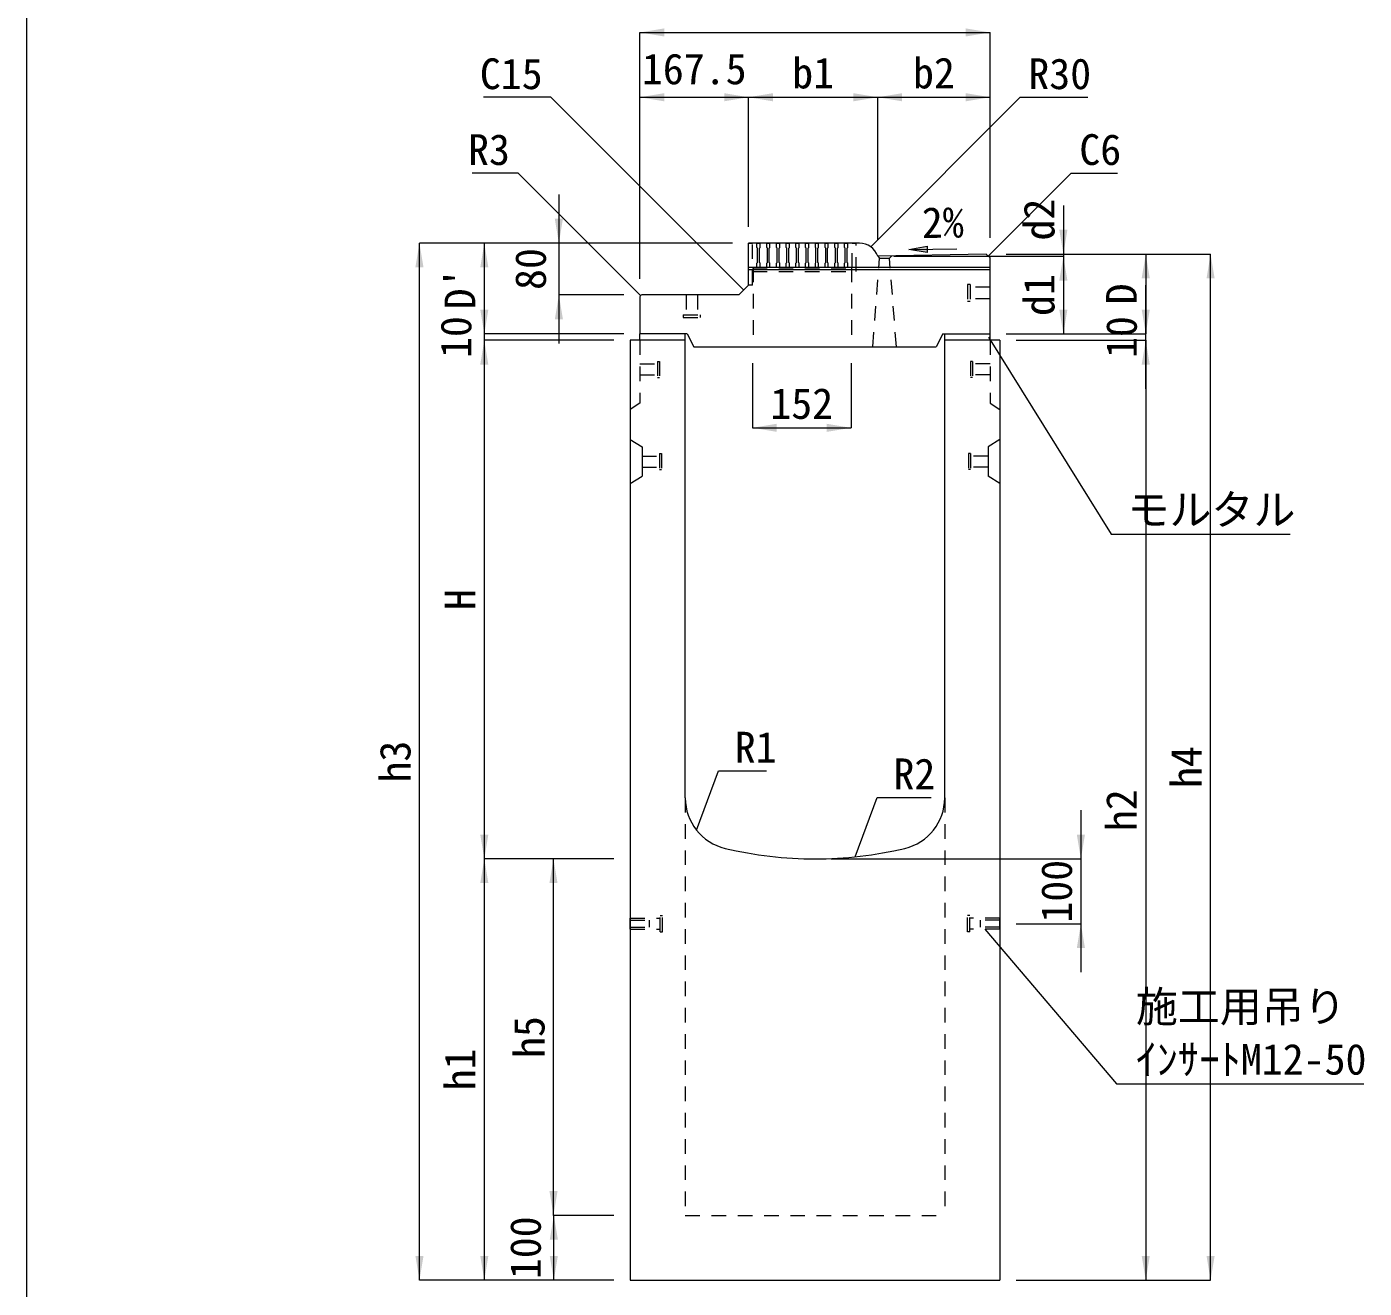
# Model space of a CAD drawing. Units: millimetres at full size. Extents: x -44570 to -19804, y 69050 to 91573.
# Drawn here: x -30996 to -28933, y 78126 to 80072 of the extents above; entities that cross this region are included whole.
import ezdxf
from ezdxf.enums import TextEntityAlignment as Align

# ---------------------------------------------------------------- set-up
doc = ezdxf.new("R2010")
doc.units = ezdxf.units.MM
doc.header["$LTSCALE"] = 30
doc.linetypes.add('USER1', pattern=[1.35, 0.75, -0.6])
for name, color, linetype, lineweight in [('寸法引出', 7, 'Continuous', 9), ('寸法線', 7, 'Continuous', 9), ('本体', 2, 'Continuous', 9), ('枠', 5, 'Continuous', 5), ('ｲﾝｻｰﾄ', 3, 'USER1', 5), ('ｸﾞﾚｰﾁﾝｸﾞ', 7, 'Continuous', 5)]:
    doc.layers.add(name, color=color, linetype=linetype, lineweight=lineweight)
doc.styles.add('ＭＳ ゴシック', font='')
doc.styles.get('ＭＳ ゴシック').set_extended_font_data('MS Gothic')

# ---------------------------------------------------------------- blocks, each defined once
blk = doc.blocks.new('filled_arrow')
at = {"color": 0, "linetype": 'Continuous', "lineweight": -2}
blk.add_solid([(7.5, 1.25), (0, 0), (7.5, -1.25)], dxfattribs=at)

msp = doc.modelspace()

# ---------------------------------------------------------------- hatches: boundary and pattern name
at = {"layer": '寸法引出'}
msp.add_hatch(color=256, dxfattribs=at).paths.add_polyline_path([(-29607.36, 79733.65), (-29607.2, 79724.28), (-29635.4, 79728.48)])

# ---------------------------------------------------------------- linework, layer by layer
msp.add_line((-29635.4, 79728.48), (-29561.39, 79729.76), dxfattribs=at)
msp.add_lwpolyline([(-29513.09, 79718.48), (-29385.03, 79846.54), (-29313.64, 79846.54)], dxfattribs=at)
at = {"layer": '寸法引出', "lineweight": 13}
msp.add_lwpolyline([(-29607.36, 79733.65), (-29607.2, 79724.28), (-29635.4, 79728.48)], close=True, dxfattribs=at)
at = {"layer": '寸法線'}
for p, q in [((-30050.09, 80063.54), (-29510.09, 80063.54)), ((-30050.09, 79683.54), (-30050.09, 80063.54)), ((-29510.09, 79746.54), (-29510.09, 80063.54)), ((-30050.09, 79963.54), (-29882.59, 79963.54)), ((-30050.09, 79683.54), (-30050.09, 79963.54)), ((-29882.59, 79963.54), (-29683.33, 79963.54)), ((-29882.59, 79763.54), (-29882.59, 79963.54)), ((-29882.59, 79763.54), (-29882.59, 79963.54)), ((-29683.33, 79743.19), (-29683.33, 79963.54)), ((-29683.33, 79963.54), (-29510.09, 79963.54)), ((-29683.33, 79743.19), (-29683.33, 79963.54)), ((-29510.09, 79746.54), (-29510.09, 79963.54)), ((-30175.08, 79813.54), (-30175.08, 79583.54)), ((-29397.13, 79796.54), (-29397.13, 79643.19)), ((-30390.09, 78138.54), (-30390.09, 79738.54)), ((-29907.59, 79738.54), (-30390.09, 79738.54)), ((-30290.09, 79738.54), (-30290.09, 79598.54)), ((-29907.59, 79738.54), (-30290.09, 79738.54)), ((-29907.59, 79738.54), (-30175.08, 79738.54)), ((-29658.33, 79718.19), (-29397.13, 79718.19)), ((-29658.33, 79718.19), (-29397.13, 79718.19)), ((-29485.09, 79721.54), (-29170.09, 79721.54)), ((-29485.09, 79721.54), (-29270.09, 79721.54)), ((-29485.09, 79721.54), (-29397.13, 79721.54)), ((-29397.13, 79718.19), (-29397.13, 79598.54)), ((-29270.09, 79721.54), (-29270.09, 79598.54)), ((-29170.09, 78138.54), (-29170.09, 79721.54)), ((-30290.09, 79673.54), (-30290.09, 79513.54)), ((-30075.09, 79658.54), (-30175.08, 79658.54)), ((-29270.09, 79513.54), (-29270.09, 79673.54)), ((-30075.09, 79598.54), (-30290.09, 79598.54)), ((-30075.09, 79598.54), (-30290.09, 79598.54)), ((-29485.09, 79598.54), (-29270.09, 79598.54)), ((-29485.09, 79598.54), (-29397.13, 79598.54)), ((-29485.09, 79598.54), (-29270.09, 79598.54)), ((-30290.09, 79588.54), (-30290.09, 78788.54)), ((-30090.09, 79588.54), (-30290.09, 79588.54)), ((-30090.09, 79588.54), (-30290.09, 79588.54)), ((-29470.09, 79588.54), (-29270.09, 79588.54)), ((-29470.09, 79588.54), (-29270.09, 79588.54)), ((-29270.09, 79588.54), (-29270.09, 78138.54)), ((-29876.59, 79553.54), (-29876.59, 79453.55)), ((-29724.59, 79553.54), (-29724.59, 79453.55)), ((-29876.59, 79453.55), (-29724.59, 79453.55)), ((-29370.09, 78863.54), (-29370.09, 78613.54)), ((-30090.09, 78788.54), (-30290.09, 78788.54)), ((-30290.09, 78788.54), (-30290.09, 78138.54)), ((-30090.09, 78788.54), (-30290.09, 78788.54)), ((-30183.39, 78238.54), (-30183.39, 78788.54)), ((-30115.09, 78788.54), (-30183.39, 78788.54)), ((-29755.09, 78788.54), (-29370.09, 78788.54)), ((-29470.09, 78688.54), (-29370.09, 78688.54)), ((-30090.09, 78238.54), (-30183.39, 78238.54)), ((-30182.89, 78138.54), (-30182.89, 78238.54)), ((-30090.09, 78238.54), (-30182.89, 78238.54)), ((-30090.09, 78138.54), (-30390.09, 78138.54)), ((-30090.09, 78138.54), (-30290.09, 78138.54)), ((-30090.09, 78138.54), (-30182.89, 78138.54)), ((-29470.09, 78138.54), (-29270.09, 78138.54)), ((-29470.09, 78138.54), (-29170.09, 78138.54))]:
    msp.add_line(p, q, dxfattribs=at)
for points in [[(-29890.09, 79666.04), (-30187.59, 79963.54), (-30291.2, 79963.54)], [(-29694.26, 79732.93), (-29463.65, 79963.54), (-29359.27, 79963.54)], [(-30049.21, 79657.66), (-30238.09, 79846.54), (-30308.71, 79846.54)], [(-29512.48, 79593.54), (-29323.19, 79289.22), (-29047.18, 79289.22)], [(-29962.84, 78832.96), (-29928.92, 78924.55), (-29854.68, 78924.55)], [(-29718.31, 78791.73), (-29684.2, 78883.43), (-29600.82, 78883.43)], [(-29518.09, 78680.29), (-29315.32, 78441.22), (-28933.8, 78441.22)]]:
    msp.add_lwpolyline(points, dxfattribs=at)
at = {"layer": '本体', "lineweight": 20}
for p, q in [((-29711.74, 79738.54), (-29882.59, 79738.54)), ((-29882.59, 79673.54), (-29882.59, 79738.54)), ((-29516.09, 79721.43), (-29683.33, 79718.19)), ((-29516.09, 79721.43), (-29510.09, 79715.54)), ((-29510.09, 79598.54), (-29510.09, 79715.54)), ((-29897.59, 79658.54), (-30047.09, 79658.54)), ((-29882.59, 79673.54), (-29897.59, 79658.54)), ((-30050.09, 79655.54), (-30050.09, 79598.54)), ((-29977.09, 79598.54), (-30050.09, 79598.54)), ((-29977.09, 79598.54), (-29967.09, 79578.54)), ((-29583.09, 79598.54), (-29593.09, 79578.54)), ((-29583.09, 79598.54), (-29510.09, 79598.54)), ((-29980.09, 79588.54), (-30065.09, 79588.54)), ((-30065.09, 79588.54), (-30065.09, 78138.54)), ((-29980.09, 78882.58), (-29980.09, 79588.54)), ((-29967.09, 79578.54), (-29593.09, 79578.54)), ((-29580.09, 78882.58), (-29580.09, 79588.54)), ((-29495.09, 79588.54), (-29580.09, 79588.54)), ((-29495.09, 79588.54), (-29495.09, 78138.54)), ((-30065.09, 78138.54), (-29495.09, 78138.54))]:
    msp.add_line(p, q, dxfattribs=at)
at = {"layer": '本体', "linetype": 'USER1'}
for p, q in [((-29683.33, 79718.19), (-29680.51, 79715.14)), ((-29662.33, 79718.19), (-29665.15, 79715.14)), ((-29875.59, 79700.54), (-29875.59, 79578.54)), ((-29723.59, 79700.54), (-29723.59, 79578.54)), ((-29691.02, 79578.54), (-29680.51, 79715.14)), ((-29680.51, 79715.14), (-29665.15, 79715.14)), ((-29654.64, 79578.54), (-29665.15, 79715.14)), ((-30050.09, 79588.54), (-30050.09, 79491.54)), ((-29510.09, 79588.54), (-29510.09, 79491.54)), ((-30050.09, 79491.54), (-30065.09, 79482.04)), ((-29510.09, 79491.54), (-29495.09, 79482.04)), ((-29980.09, 78882.58), (-29980.09, 78238.54)), ((-29580.09, 78882.58), (-29580.09, 78238.54)), ((-29980.09, 78238.54), (-29580.09, 78238.54))]:
    msp.add_line(p, q, dxfattribs=at)
at = {"layer": '本体', "color": 4, "lineweight": 5}
for p, q in [((-29882.59, 79701.54), (-29510.09, 79701.54)), ((-29882.59, 79697.54), (-29510.09, 79697.54))]:
    msp.add_line(p, q, dxfattribs=at)
at = {"layer": '本体'}
for p, q in [((-30050.09, 79588.54), (-30050.09, 79598.54)), ((-29980.09, 79588.54), (-29980.09, 79598.54)), ((-29580.09, 79588.54), (-29580.09, 79598.54)), ((-29510.09, 79588.54), (-29510.09, 79598.54)), ((-30065.09, 79435.54), (-30046.89, 79424.04)), ((-29495.09, 79435.54), (-29513.29, 79424.04)), ((-30046.89, 79424.04), (-30046.89, 79379.04)), ((-29513.29, 79424.04), (-29513.29, 79379.04)), ((-30065.09, 79367.54), (-30046.89, 79379.04)), ((-29495.09, 79367.54), (-29513.29, 79379.04))]:
    msp.add_line(p, q, dxfattribs=at)
at = {"layer": '本体', "lineweight": 20}
for centre, radius, start, end in [((-29711.74, 79708.54), 30, 18.75844, 90), ((-30047.09, 79655.54), 3, 90, 180), ((-29900.09, 78882.58), 80, 180, 256.65766), ((-29660.09, 78882.58), 80, 283.34233, 0), ((-29780.09, 79388.54), 600, 256.65762, 283.34237)]:
    msp.add_arc(centre, radius, start, end, dxfattribs=at)
at = {"layer": '枠', "lineweight": 20}
msp.add_line((-30995.67, 75898.23), (-30995.67, 82791.08), dxfattribs=at)
at = {"layer": 'ｲﾝｻｰﾄ'}
for p, q in [((-29978.84, 79658.54), (-29978.84, 79627.92)), ((-29961.34, 79658.54), (-29961.34, 79627.92)), ((-29540.71, 79674.67), (-29545.09, 79674.67)), ((-29545.09, 79674.67), (-29545.09, 79648.42)), ((-29540.71, 79674.67), (-29540.71, 79648.42)), ((-29510.09, 79670.29), (-29540.71, 79670.29)), ((-29540.71, 79648.42), (-29545.09, 79648.42)), ((-29510.09, 79652.79), (-29540.71, 79652.79)), ((-29983.21, 79627.92), (-29983.21, 79623.54)), ((-29983.21, 79627.92), (-29956.96, 79627.92)), ((-29983.21, 79623.54), (-29956.96, 79623.54)), ((-29956.96, 79627.92), (-29956.96, 79623.54)), ((-30023.09, 79556.04), (-30020.09, 79556.04)), ((-30023.09, 79556.04), (-30023.09, 79531.04)), ((-30020.09, 79556.04), (-30020.09, 79531.04)), ((-29540.09, 79556.04), (-29540.09, 79531.04)), ((-29537.09, 79556.04), (-29540.09, 79556.04)), ((-29537.09, 79556.04), (-29537.09, 79531.04)), ((-30050.09, 79552.04), (-30023.09, 79552.04)), ((-30050.09, 79535.04), (-30023.09, 79535.04)), ((-29510.09, 79552.04), (-29537.09, 79552.04)), ((-29510.09, 79535.04), (-29537.09, 79535.04)), ((-30023.09, 79531.04), (-30020.09, 79531.04)), ((-29537.09, 79531.04), (-29540.09, 79531.04)), ((-30046.89, 79410.04), (-30019.89, 79410.04)), ((-30046.89, 79410.04), (-30046.89, 79393.04)), ((-30019.89, 79414.04), (-30019.89, 79389.04)), ((-30019.89, 79414.04), (-30016.89, 79414.04)), ((-30016.89, 79414.04), (-30016.89, 79389.04)), ((-29540.29, 79414.04), (-29543.29, 79414.04)), ((-29543.29, 79414.04), (-29543.29, 79389.04)), ((-29540.29, 79414.04), (-29540.29, 79389.04)), ((-29513.29, 79410.04), (-29540.29, 79410.04)), ((-29513.29, 79410.04), (-29513.29, 79393.04)), ((-30046.89, 79393.04), (-30019.89, 79393.04)), ((-30019.89, 79389.04), (-30016.89, 79389.04)), ((-29540.29, 79389.04), (-29543.29, 79389.04)), ((-29513.29, 79393.04), (-29540.29, 79393.04))]:
    msp.add_line(p, q, dxfattribs=at)
at = {"layer": 'ｲﾝｻｰﾄ', "lineweight": 9}
for p, q in [((-30065.09, 78680.29), (-30065.09, 78696.79)), ((-30065.09, 78696.79), (-30019.09, 78696.79)), ((-30065.09, 78693.79), (-30035.09, 78693.79)), ((-30035.09, 78683.29), (-30035.09, 78693.79)), ((-30019.09, 78701.29), (-30015.09, 78701.29)), ((-30019.09, 78675.79), (-30019.09, 78701.29)), ((-30015.09, 78675.79), (-30015.09, 78701.29)), ((-29541.09, 78701.29), (-29545.09, 78701.29)), ((-29545.09, 78675.79), (-29545.09, 78701.29)), ((-29541.09, 78675.79), (-29541.09, 78701.29)), ((-29495.09, 78696.79), (-29541.09, 78696.79)), ((-29525.09, 78683.29), (-29525.09, 78693.79)), ((-29495.09, 78693.79), (-29525.09, 78693.79)), ((-29495.09, 78680.29), (-29495.09, 78696.79)), ((-30065.09, 78683.29), (-30035.09, 78683.29)), ((-30065.09, 78680.29), (-30019.09, 78680.29)), ((-30019.09, 78675.79), (-30015.09, 78675.79)), ((-29541.09, 78675.79), (-29545.09, 78675.79)), ((-29495.09, 78680.29), (-29541.09, 78680.29)), ((-29495.09, 78683.29), (-29525.09, 78683.29))]:
    msp.add_line(p, q, dxfattribs=at)
at = {"layer": 'ｸﾞﾚｰﾁﾝｸﾞ', "linetype": 'USER1', "lineweight": 9}
for p, q in [((-29882.59, 79738.54), (-29876.59, 79738.54)), ((-29876.59, 79673.54), (-29876.59, 79738.54)), ((-29869.59, 79731.54), (-29869.59, 79738.54)), ((-29869.59, 79738.54), (-29864.59, 79738.54)), ((-29864.59, 79731.54), (-29864.59, 79738.54)), ((-29854.59, 79731.54), (-29854.59, 79738.54)), ((-29854.59, 79738.54), (-29849.59, 79738.54)), ((-29849.59, 79731.54), (-29849.59, 79738.54)), ((-29839.59, 79731.54), (-29839.59, 79738.54)), ((-29839.59, 79738.54), (-29834.59, 79738.54)), ((-29834.59, 79731.54), (-29834.59, 79738.54)), ((-29824.59, 79731.54), (-29824.59, 79738.54)), ((-29824.59, 79738.54), (-29819.59, 79738.54)), ((-29819.59, 79731.54), (-29819.59, 79738.54)), ((-29809.59, 79731.54), (-29809.59, 79738.54)), ((-29809.59, 79738.54), (-29804.59, 79738.54)), ((-29804.59, 79731.54), (-29804.59, 79738.54)), ((-29794.59, 79731.54), (-29794.59, 79738.54)), ((-29794.59, 79738.54), (-29789.59, 79738.54)), ((-29789.59, 79731.54), (-29789.59, 79738.54)), ((-29779.59, 79731.54), (-29779.59, 79738.54)), ((-29779.59, 79738.54), (-29774.59, 79738.54)), ((-29774.59, 79731.54), (-29774.59, 79738.54)), ((-29764.59, 79731.54), (-29764.59, 79738.54)), ((-29764.59, 79738.54), (-29759.59, 79738.54)), ((-29759.59, 79731.54), (-29759.59, 79738.54)), ((-29749.59, 79731.54), (-29749.59, 79738.54)), ((-29749.59, 79738.54), (-29744.59, 79738.54)), ((-29744.59, 79731.54), (-29744.59, 79738.54)), ((-29734.59, 79731.54), (-29734.59, 79738.54)), ((-29734.59, 79738.54), (-29729.59, 79738.54)), ((-29729.59, 79731.54), (-29729.59, 79738.54)), ((-29722.59, 79700.54), (-29722.59, 79738.54)), ((-29722.59, 79738.54), (-29716.59, 79738.54)), ((-29716.59, 79694.54), (-29716.59, 79738.54)), ((-29869.59, 79731.54), (-29868.59, 79730.54)), ((-29868.59, 79708.54), (-29868.59, 79730.54)), ((-29864.59, 79731.54), (-29865.59, 79730.54)), ((-29865.59, 79708.54), (-29865.59, 79730.54)), ((-29854.59, 79731.54), (-29853.59, 79730.54)), ((-29853.59, 79708.54), (-29853.59, 79730.54)), ((-29849.59, 79731.54), (-29850.59, 79730.54)), ((-29850.59, 79708.54), (-29850.59, 79730.54)), ((-29839.59, 79731.54), (-29838.59, 79730.54)), ((-29838.59, 79708.54), (-29838.59, 79730.54)), ((-29834.59, 79731.54), (-29835.59, 79730.54)), ((-29835.59, 79708.54), (-29835.59, 79730.54)), ((-29824.59, 79731.54), (-29823.59, 79730.54)), ((-29823.59, 79708.54), (-29823.59, 79730.54)), ((-29819.59, 79731.54), (-29820.59, 79730.54)), ((-29820.59, 79708.54), (-29820.59, 79730.54)), ((-29809.59, 79731.54), (-29808.59, 79730.54)), ((-29808.59, 79708.54), (-29808.59, 79730.54)), ((-29804.59, 79731.54), (-29805.59, 79730.54)), ((-29805.59, 79708.54), (-29805.59, 79730.54)), ((-29794.59, 79731.54), (-29793.59, 79730.54)), ((-29793.59, 79708.54), (-29793.59, 79730.54)), ((-29789.59, 79731.54), (-29790.59, 79730.54)), ((-29790.59, 79708.54), (-29790.59, 79730.54)), ((-29779.59, 79731.54), (-29778.59, 79730.54)), ((-29778.59, 79708.54), (-29778.59, 79730.54)), ((-29774.59, 79731.54), (-29775.59, 79730.54)), ((-29775.59, 79708.54), (-29775.59, 79730.54)), ((-29764.59, 79731.54), (-29763.59, 79730.54)), ((-29763.59, 79708.54), (-29763.59, 79730.54)), ((-29759.59, 79731.54), (-29760.59, 79730.54)), ((-29760.59, 79708.54), (-29760.59, 79730.54)), ((-29749.59, 79731.54), (-29748.59, 79730.54)), ((-29748.59, 79708.54), (-29748.59, 79730.54)), ((-29744.59, 79731.54), (-29745.59, 79730.54)), ((-29745.59, 79708.54), (-29745.59, 79730.54)), ((-29734.59, 79731.54), (-29733.59, 79730.54)), ((-29733.59, 79708.54), (-29733.59, 79730.54)), ((-29729.59, 79731.54), (-29730.59, 79730.54)), ((-29730.59, 79708.54), (-29730.59, 79730.54)), ((-29876.59, 79700.54), (-29716.59, 79700.54)), ((-29869.59, 79707.54), (-29868.59, 79708.54)), ((-29869.59, 79700.54), (-29869.59, 79707.54)), ((-29864.59, 79707.54), (-29865.59, 79708.54)), ((-29864.59, 79700.54), (-29864.59, 79707.54)), ((-29854.59, 79707.54), (-29853.59, 79708.54)), ((-29854.59, 79700.54), (-29854.59, 79707.54)), ((-29849.59, 79707.54), (-29850.59, 79708.54)), ((-29849.59, 79700.54), (-29849.59, 79707.54)), ((-29839.59, 79707.54), (-29838.59, 79708.54)), ((-29839.59, 79700.54), (-29839.59, 79707.54)), ((-29834.59, 79707.54), (-29835.59, 79708.54)), ((-29834.59, 79700.54), (-29834.59, 79707.54)), ((-29824.59, 79707.54), (-29823.59, 79708.54)), ((-29824.59, 79700.54), (-29824.59, 79707.54)), ((-29819.59, 79707.54), (-29820.59, 79708.54)), ((-29819.59, 79700.54), (-29819.59, 79707.54)), ((-29809.59, 79707.54), (-29808.59, 79708.54)), ((-29809.59, 79700.54), (-29809.59, 79707.54)), ((-29804.59, 79707.54), (-29805.59, 79708.54)), ((-29804.59, 79700.54), (-29804.59, 79707.54)), ((-29794.59, 79707.54), (-29793.59, 79708.54)), ((-29794.59, 79700.54), (-29794.59, 79707.54)), ((-29789.59, 79707.54), (-29790.59, 79708.54)), ((-29789.59, 79700.54), (-29789.59, 79707.54)), ((-29779.59, 79707.54), (-29778.59, 79708.54)), ((-29779.59, 79700.54), (-29779.59, 79707.54)), ((-29774.59, 79707.54), (-29775.59, 79708.54)), ((-29774.59, 79700.54), (-29774.59, 79707.54)), ((-29764.59, 79707.54), (-29763.59, 79708.54)), ((-29764.59, 79700.54), (-29764.59, 79707.54)), ((-29759.59, 79707.54), (-29760.59, 79708.54)), ((-29759.59, 79700.54), (-29759.59, 79707.54)), ((-29749.59, 79707.54), (-29748.59, 79708.54)), ((-29749.59, 79700.54), (-29749.59, 79707.54)), ((-29744.59, 79707.54), (-29745.59, 79708.54)), ((-29744.59, 79700.54), (-29744.59, 79707.54)), ((-29734.59, 79707.54), (-29733.59, 79708.54)), ((-29734.59, 79700.54), (-29734.59, 79707.54)), ((-29729.59, 79707.54), (-29730.59, 79708.54)), ((-29729.59, 79700.54), (-29729.59, 79707.54)), ((-29876.59, 79694.54), (-29716.59, 79694.54)), ((-29876.59, 79673.54), (-29882.59, 79673.54))]:
    msp.add_line(p, q, dxfattribs=at)

# ---------------------------------------------------------------- block references
at = {"layer": '寸法引出', "xscale": 0.2, "yscale": 0.2, "rotation": 45}
msp.add_blockref('filled_arrow', (-29513.09, 79718.48), dxfattribs=at)
at = {"layer": '寸法線', "xscale": 5, "yscale": 5}
for p in [(-30050.09, 80063.54), (-30050.09, 79963.54), (-29882.59, 79963.54), (-29683.33, 79963.54), (-29876.59, 79453.55)]:
    msp.add_blockref('filled_arrow', p, dxfattribs=at)
at = {"layer": '寸法線'}
for p, xscale, yscale, rotation in [((-29510.09, 80063.54), 5, 5, 180), ((-29882.59, 79963.54), 5, 5, 180), ((-29683.33, 79963.54), 5, 5, 180), ((-29510.09, 79963.54), 5, 5, 180), ((-30175.08, 79738.54), 5, 5, 90), ((-29397.13, 79721.54), 5, 5, 90), ((-30390.09, 79738.54), 5, 5, 270), ((-30290.09, 79738.54), 5, 5, 270), ((-29694.26, 79732.93), 0.2, 0.2, 45), ((-29397.13, 79718.19), 5, 5, 270), ((-29397.13, 79718.19), 5, 5, 270), ((-29270.09, 79721.54), 5, 5, 270), ((-29170.09, 79721.54), 5, 5, 270), ((-30175.08, 79658.54), 5, 5, 270), ((-30049.21, 79657.66), 0.2, 0.2, 135), ((-29890.09, 79666.04), 0.2, 0.2, 135), ((-30290.09, 79598.54), 5, 5, 90), ((-30290.09, 79598.54), 5, 5, 90), ((-29397.13, 79598.54), 5, 5, 90), ((-29270.09, 79598.54), 5, 5, 90), ((-29270.09, 79598.54), 5, 5, 90), ((-30290.09, 79588.54), 5, 5, 270), ((-30290.09, 79588.54), 5, 5, 270), ((-29512.48, 79593.54), 0.2, 0.2, 301.9), ((-29270.09, 79588.54), 5, 5, 270), ((-29270.09, 79588.54), 5, 5, 270), ((-29724.59, 79453.55), 5, 5, 180), ((-29962.84, 78832.96), 0.2, 0.2, 69.7), ((-30290.09, 78788.54), 5, 5, 90), ((-29370.09, 78788.54), 5, 5, 90), ((-29718.31, 78791.73), 0.2, 0.2, 69.6), ((-30290.09, 78788.54), 5, 5, 270), ((-30183.39, 78788.54), 5, 5, 270), ((-29370.09, 78688.54), 5, 5, 270), ((-29518.09, 78680.29), 0.2, 0.2, 310.3), ((-30183.39, 78238.54), 5, 5, 90), ((-30182.89, 78238.54), 5, 5, 270), ((-30390.09, 78138.54), 5, 5, 90), ((-30290.09, 78138.54), 5, 5, 90), ((-30182.89, 78138.54), 5, 5, 90), ((-29270.09, 78138.54), 5, 5, 90), ((-29170.09, 78138.54), 5, 5, 90)]:
    msp.add_blockref('filled_arrow', p, dxfattribs=dict(at, xscale=xscale, yscale=yscale, rotation=rotation))

# ---------------------------------------------------------------- texts
at = {"layer": '寸法引出', "style": 'ＭＳ ゴシック'}
msp.add_text('C6', height=47.47, dxfattribs=at).set_placement((-29372.53, 79906.54), align=Align.TOP_LEFT)
at = {"layer": '寸法線', "style": 'ＭＳ ゴシック'}
for s, p in [('167.5', (-29966.34, 80007.29)), ('b1', (-29782.96, 80001.04)), ('b2', (-29596.71, 80001.04)), ('152', (-29800.59, 79491.05))]:
    msp.add_text(s, height=47.47, dxfattribs=at).set_placement(p, align=Align.MIDDLE_CENTER)
for s, p in [('C15', (-30200.09, 80023.54)), ('R3', (-30250.59, 79906.54))]:
    msp.add_text(s, height=47.47, dxfattribs=at).set_placement(p, align=Align.TOP_RIGHT)
for s, p in [('R30', (-29451.15, 80023.54)), ('モルタル', (-29298.19, 79351)), ('R1', (-29903.92, 78984.55)), ('R2', (-29659.2, 78943.43))]:
    msp.add_text(s, height=47.47, dxfattribs=at).set_placement(p, align=Align.TOP_LEFT)
for s, rotation, p in [('d2', 90, (-29434.63, 79774.81)), ('2%', 1, (-29583.05, 79770.54)), ('80', 90, (-30218.83, 79698.54)), ("D'", 90, (-30327.59, 79668.54)), ('d1', 90, (-29434.63, 79658.37)), ('D', 90, (-29307.59, 79660.04)), ('10', 90, (-30333.84, 79593.54)), ('10', 90, (-29307.59, 79593.54)), ('H', 90, (-30327.59, 79188.54)), ('h3', 90, (-30427.59, 78938.54)), ('h4', 90, (-29207.59, 78930.04)), ('h2', 90, (-29307.59, 78863.54)), ('100', 90, (-29407.59, 78738.54)), ('h5', 90, (-30220.89, 78513.54)), ('h1', 90, (-30327.59, 78463.54)), ('100', 90, (-30226.64, 78188.54))]:
    msp.add_text(s, height=47.47, rotation=rotation, dxfattribs=at).set_placement(p, align=Align.MIDDLE_CENTER)
for s, p in [('施工用吊り', (-29285.32, 78522.6)), ('ｲﾝｻｰﾄM12-50', (-29285.32, 78441.35))]:
    msp.add_text(s, height=47.47, dxfattribs=at).set_placement(p, align=Align.BOTTOM_LEFT)

doc.saveas('drawing.dxf')
